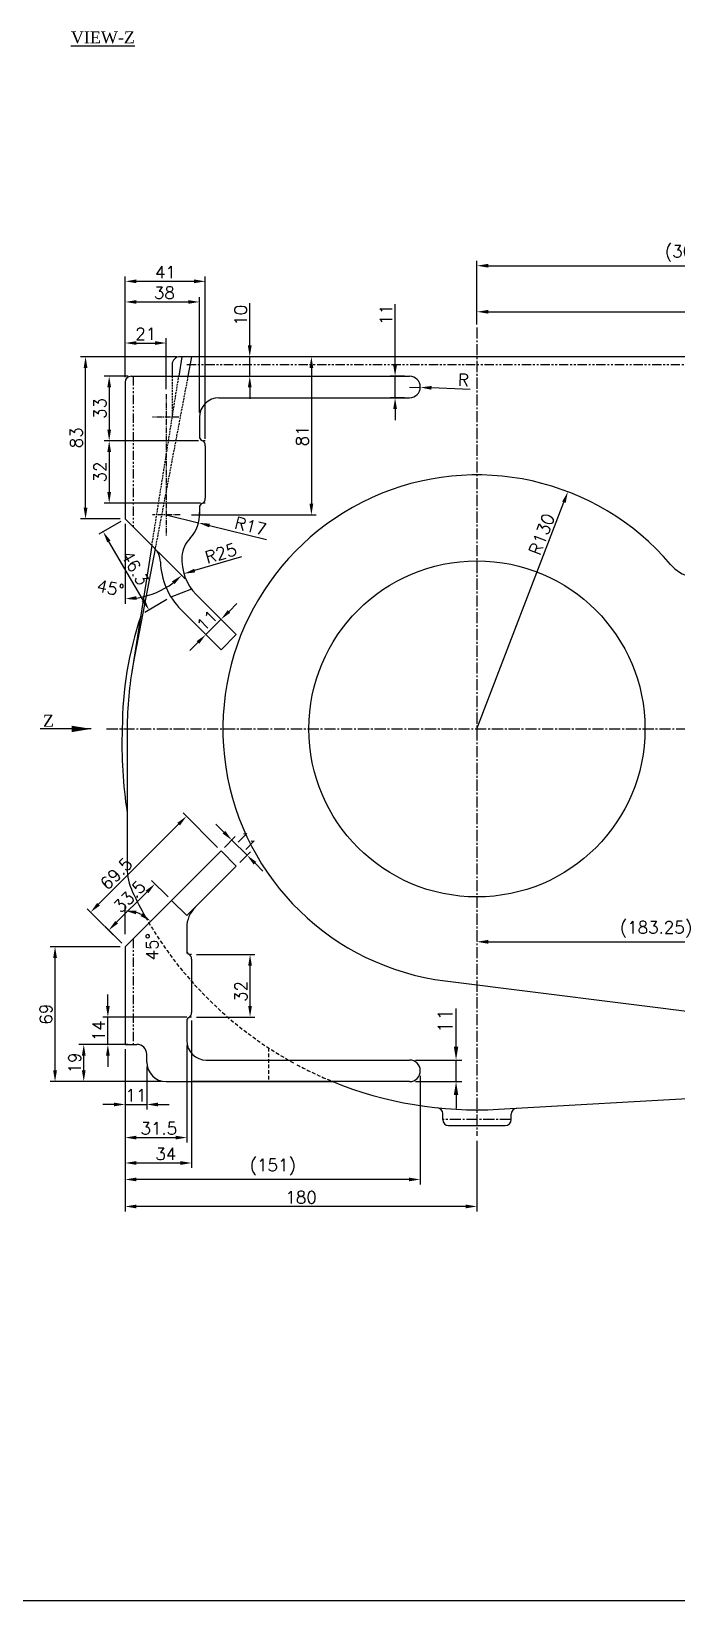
# Model space of a CAD drawing. Header units: millimetres. Extents: x -3508 to 12243, y -3609 to 4092.
# Drawn here: x -3083 to -2753, y -697 to 106 of the extents above; entities that cross this region are included whole.
import ezdxf

# ---------------------------------------------------------------- set-up
doc = ezdxf.new("R2010")
doc.units = ezdxf.units.MM
doc.header["$LTSCALE"] = 0.3
doc.header["$PDSIZE"] = -50
for name, pattern in [('CENTER2', [28.575, 19.05, -3.175, 3.175, -3.175]), ('HIDDEN', [9.525, 6.35, -3.175]), ('HIDDEN2', [4.7625, 3.175, -1.5875]), ('PHANTOM2', [31.75, 15.875, -3.175, 3.175, -3.175, 3.175, -3.175])]:
    doc.linetypes.add(name, pattern=pattern)
for name, color, linetype in [('center', 1, 'CENTER2'), ('CHAIN ...', 8, 'PHANTOM2'), ('h', 4, 'HIDDEN'), ('hidden', 4, 'HIDDEN2')]:
    doc.layers.add(name, color=color, linetype=linetype)
doc.styles.add('ROMANTIC', font='romantic.ttf')
doc.styles.add('rs', font='romans.shx')
doc.styles.get("Standard").update_dxf_attribs({"font": 'romans.shx', "width": 1.2})
doc.dimstyles.new('ISO-25', dxfattribs={"dimscale": 2.5, "dimtxt": 2.5, "dimasz": 2.5, "dimexe": 0.7, "dimexo": 0.625, "dimtad": 1, "dimdec": 3, "dimlfac": -1, "dimzin": 9, "dimdsep": 46, "dimtxsty": 'Standard', "dimcen": 2.5, "dimclrd": 1, "dimclre": 1, "dimclrt": 7, "dimazin": 0, "dimtfac": 0.65, "dimtdec": 3, "dimtmove": 0, "dimatfit": 3, "dimfxl": 0, "dimtolj": 1, "dimarcsym": 0})
doc.dimstyles.new('sarab', dxfattribs={"dimscale": 3, "dimtxt": 2.5, "dimasz": 2.3, "dimexe": 1, "dimexo": 1, "dimtad": 1, "dimdec": 3, "dimdsep": 46, "dimtxsty": 'rs', "dimcen": 0, "dimclrd": 1, "dimclre": 1, "dimclrt": 7, "dimadec": 3, "dimazin": 2, "dimtfac": 1, "dimtdec": 3, "dimtmove": 0, "dimatfit": 3, "dimfxl": 0, "dimarcsym": 0})
doc.dimstyles.new('sarab$4', dxfattribs={"dimscale": 3, "dimtxt": 2.5, "dimasz": 2.3, "dimexe": 1, "dimexo": 1, "dimtad": 1, "dimdec": 3, "dimdsep": 46, "dimtxsty": 'rs', "dimcen": 0, "dimclrd": 1, "dimclre": 1, "dimclrt": 7, "dimadec": 3, "dimazin": 2, "dimtfac": 1, "dimtdec": 3, "dimtmove": 0, "dimatfit": 2, "dimfxl": 0, "dimarcsym": 0})

# ---------------------------------------------------------------- blocks, each defined once
blk = doc.blocks.new('*D1348')
at = {"color": 1, "lineweight": -2, "transparency": 16777216}
for p, q in [((-2855.24, -43.03), (-2855.24, -11.47)), ((-2849.49, -13.97), (-2553.74, -13.97)), ((-2547.99, -245.67), (-2547.99, -11.47))]:
    blk.add_line(p, q, dxfattribs=at)
at = {"color": 1, "transparency": 16777216}
for points in [[(-2849.49, -13.02), (-2849.49, -14.93), (-2855.24, -13.97)], [(-2553.74, -13.02), (-2553.74, -14.93), (-2547.99, -13.97)]]:
    blk.add_solid(points, dxfattribs=at)
at = {"layer": 'Defpoints', "color": 0, "transparency": 16777216}
for p in [(-2547.99, -13.97), (-2855.24, -45.53), (-2547.99, -248.17)]:
    blk.add_point(p, dxfattribs=at)
at = {"color": 7, "transparency": 16777216, "insert": (-2740.57, -7.65), "char_height": 6.25, "attachment_point": 5, "style": 'rs'}
blk.add_mtext('(307.25)', dxfattribs=at)
blk = doc.blocks.new('*D1199')
at = {"color": 1, "lineweight": -2, "transparency": 16777216}
for p, q in [((-2849.49, -360.01), (-2677.74, -360.01)), ((-2671.99, -355.15), (-2671.99, -362.51))]:
    blk.add_line(p, q, dxfattribs=at)
at = {"color": 1, "transparency": 16777216}
for points in [[(-2849.49, -359.05), (-2849.49, -360.97), (-2855.24, -360.01)], [(-2677.74, -359.05), (-2677.74, -360.97), (-2671.99, -360.01)]]:
    blk.add_solid(points, dxfattribs=at)
at = {"layer": 'Defpoints', "color": 0, "transparency": 16777216}
for p in [(-2671.99, -352.65), (-2855.24, -360.01), (-2671.99, -360.01)]:
    blk.add_point(p, dxfattribs=at)
at = {"color": 7, "transparency": 16777216, "insert": (-2763.61, -353.68), "char_height": 6.25, "attachment_point": 5, "style": 'rs'}
blk.add_mtext('(183.25)', dxfattribs=at)
blk = doc.blocks.new('*D1347')
at = {"color": 1, "lineweight": -2, "transparency": 16777216}
for p, q in [((-2855.24, -44.05), (-2855.24, -35.05)), ((-2849.49, -37.55), (-2611.69, -37.55)), ((-2605.94, -121.39), (-2605.94, -35.05))]:
    blk.add_line(p, q, dxfattribs=at)
at = {"color": 1, "transparency": 16777216}
for points in [[(-2849.49, -36.59), (-2849.49, -38.51), (-2855.24, -37.55)], [(-2611.69, -36.59), (-2611.69, -38.51), (-2605.94, -37.55)]]:
    blk.add_solid(points, dxfattribs=at)
at = {"layer": 'Defpoints', "color": 0, "transparency": 16777216}
for p in [(-2605.94, -37.55), (-2855.24, -46.55), (-2605.94, -123.89)]:
    blk.add_point(p, dxfattribs=at)
at = {"color": 7, "transparency": 16777216, "insert": (-2728.28, -31.22), "char_height": 6.25, "attachment_point": 5, "style": 'rs'}
blk.add_mtext('(249.3)', dxfattribs=at)
blk = doc.blocks.new('*D1359')
at = {"color": 1, "lineweight": -2, "transparency": 16777216}
for p, q in [((-3037.4, -144.81), (-3048.65, -151.4)), ((-3025.98, -185.18), (-3043.59, -155.1)), ((-3013.97, -184.81), (-3025.23, -191.4))]:
    blk.add_line(p, q, dxfattribs=at)
at = {"color": 1, "transparency": 16777216}
for points in [[(-3042.76, -154.62), (-3044.42, -155.58), (-3046.5, -150.14)], [(-3025.15, -184.69), (-3026.81, -185.66), (-3023.07, -190.14)]]:
    blk.add_solid(points, dxfattribs=at)
at = {"layer": 'Defpoints', "color": 0, "transparency": 16777216}
for p in [(-3035.24, -143.55), (-3046.5, -150.14), (-3011.82, -183.55)]:
    blk.add_point(p, dxfattribs=at)
at = {"color": 7, "transparency": 16777216, "insert": (-3030.18, -168.72), "char_height": 6.25, "attachment_point": 5, "rotation": 300.35135, "style": 'rs'}
blk.add_mtext('46.3', dxfattribs=at)
blk = doc.blocks.new('*D1357')
at = {"color": 1, "lineweight": -2, "transparency": 16777216}
for p, q in [((-3013.28, -337.06), (-3021.74, -328.6)), ((-3039.63, -350.02), (-3024.04, -334.43)), ((-3037.01, -360.78), (-3045.46, -352.32))]:
    blk.add_line(p, q, dxfattribs=at)
at = {"color": 1, "transparency": 16777216}
for points in [[(-3024.72, -333.76), (-3023.36, -335.11), (-3019.97, -330.37)], [(-3040.31, -349.35), (-3038.95, -350.7), (-3043.69, -354.09)]]:
    blk.add_solid(points, dxfattribs=at)
at = {"layer": 'Defpoints', "color": 0, "transparency": 16777216}
for p in [(-3019.97, -330.37), (-3011.52, -338.82), (-3035.24, -362.55)]:
    blk.add_point(p, dxfattribs=at)
at = {"color": 7, "transparency": 16777216, "insert": (-3033.05, -336.82), "char_height": 6.25, "attachment_point": 5, "rotation": 45, "style": 'rs'}
blk.add_mtext('33.5', dxfattribs=at)
blk = doc.blocks.new('*D1358')
at = {"color": 1, "lineweight": -2, "transparency": 16777216}
for p, q in [((-2987.92, -311.69), (-3005.62, -293.98)), ((-3007.92, -299.82), (-3048.88, -340.77)), ((-3037.01, -360.78), (-3054.71, -343.07))]:
    blk.add_line(p, q, dxfattribs=at)
at = {"color": 1, "transparency": 16777216}
for points in [[(-3008.6, -299.14), (-3007.24, -300.5), (-3003.86, -295.75)], [(-3049.56, -340.1), (-3048.2, -341.45), (-3052.94, -344.84)]]:
    blk.add_solid(points, dxfattribs=at)
at = {"layer": 'Defpoints', "color": 0, "transparency": 16777216}
for p in [(-2986.15, -313.46), (-3052.94, -344.84), (-3035.24, -362.55)]:
    blk.add_point(p, dxfattribs=at)
at = {"color": 7, "transparency": 16777216, "insert": (-3039.85, -325.12), "char_height": 6.25, "attachment_point": 5, "rotation": 45, "style": 'rs'}
blk.add_mtext('69.5', dxfattribs=at)
blk = doc.blocks.new('*D1360')
at = {"color": 1, "lineweight": -2, "transparency": 16777216}
for p, q in [((-3014.19, -141.55), (-2997.67, -145.58)), ((-2992.09, -146.94), (-2962.88, -154.08))]:
    blk.add_line(p, q, dxfattribs=at)
at = {"color": 1, "transparency": 16777216}
blk.add_solid([(-2991.86, -146.01), (-2992.31, -147.87), (-2997.67, -145.58)], dxfattribs=at)
at = {"layer": 'Defpoints', "color": 0, "transparency": 16777216}
for p in [(-3014.19, -141.55), (-2997.67, -145.58)]:
    blk.add_point(p, dxfattribs=at)
at = {"color": 7, "transparency": 16777216, "insert": (-2971.09, -147.25), "char_height": 6.25, "attachment_point": 5, "rotation": 346.27658, "style": 'rs'}
blk.add_mtext('R17', dxfattribs=at)
blk = doc.blocks.new('*D1200')
at = {"color": 1, "lineweight": -2, "transparency": 16777216}
for p, q in [((-2971.5, -54.8), (-2971.5, -33.16)), ((-2971.5, -70.55), (-2971.5, -60.55)), ((-2993.67, -70.55), (-2969, -70.55)), ((-2971.5, -76.3), (-2971.5, -82.05))]:
    blk.add_line(p, q, dxfattribs=at)
at = {"color": 1, "transparency": 16777216}
for points in [[(-2972.46, -54.8), (-2970.54, -54.8), (-2971.5, -60.55)], [(-2972.46, -76.3), (-2970.54, -76.3), (-2971.5, -70.55)]]:
    blk.add_solid(points, dxfattribs=at)
at = {"layer": 'Defpoints', "color": 0, "transparency": 16777216}
for p in [(-2971.5, -60.55), (-2996.17, -70.55), (-2971.5, -70.55)]:
    blk.add_point(p, dxfattribs=at)
at = {"color": 7, "transparency": 16777216, "insert": (-2976.19, -39.34), "char_height": 6.25, "attachment_point": 5, "rotation": 90, "style": 'rs'}
blk.add_mtext('10', dxfattribs=at)
blk = doc.blocks.new('*D1361')
at = {"color": 1, "lineweight": -2, "transparency": 16777216}
for p, q in [((-3033.74, -70.55), (-3045.93, -70.55)), ((-3043.43, -76.3), (-3043.43, -97.8)), ((-2997.74, -103.55), (-3045.93, -103.55))]:
    blk.add_line(p, q, dxfattribs=at)
at = {"color": 1, "transparency": 16777216}
for points in [[(-3044.39, -76.3), (-3042.47, -76.3), (-3043.43, -70.55)], [(-3044.39, -97.8), (-3042.47, -97.8), (-3043.43, -103.55)]]:
    blk.add_solid(points, dxfattribs=at)
at = {"layer": 'Defpoints', "color": 0, "transparency": 16777216}
for p in [(-3031.24, -70.55), (-3043.43, -103.55), (-2995.24, -103.55)]:
    blk.add_point(p, dxfattribs=at)
at = {"color": 7, "transparency": 16777216, "insert": (-3048.12, -87.05), "char_height": 6.25, "attachment_point": 5, "rotation": 90, "style": 'rs'}
blk.add_mtext('33', dxfattribs=at)
blk = doc.blocks.new('*D1363')
at = {"color": 1, "lineweight": -2, "transparency": 16777216}
for p, q in [((-3008.74, -60.55), (-3058.03, -60.55)), ((-3055.53, -137.8), (-3055.53, -66.3)), ((-3037.74, -143.55), (-3058.03, -143.55))]:
    blk.add_line(p, q, dxfattribs=at)
at = {"color": 1, "transparency": 16777216}
for points in [[(-3056.49, -66.3), (-3054.57, -66.3), (-3055.53, -60.55)], [(-3056.49, -137.8), (-3054.57, -137.8), (-3055.53, -143.55)]]:
    blk.add_solid(points, dxfattribs=at)
at = {"layer": 'Defpoints', "color": 0, "transparency": 16777216}
for p in [(-3055.53, -60.55), (-3006.24, -60.55), (-3035.24, -143.55)]:
    blk.add_point(p, dxfattribs=at)
at = {"color": 7, "transparency": 16777216, "insert": (-3060.22, -102.05), "char_height": 6.25, "attachment_point": 5, "rotation": 90, "style": 'rs'}
blk.add_mtext('83', dxfattribs=at)
blk = doc.blocks.new('*D1362')
at = {"color": 1, "lineweight": -2, "transparency": 16777216}
for p, q in [((-2997.74, -103.55), (-3045.93, -103.55)), ((-3043.43, -109.3), (-3043.43, -129.8)), ((-2996.74, -135.55), (-3045.93, -135.55))]:
    blk.add_line(p, q, dxfattribs=at)
at = {"color": 1, "transparency": 16777216}
for points in [[(-3044.39, -109.3), (-3042.47, -109.3), (-3043.43, -103.55)], [(-3044.39, -129.8), (-3042.47, -129.8), (-3043.43, -135.55)]]:
    blk.add_solid(points, dxfattribs=at)
at = {"layer": 'Defpoints', "color": 0, "transparency": 16777216}
for p in [(-2995.24, -103.55), (-3043.43, -135.55), (-2994.24, -135.55)]:
    blk.add_point(p, dxfattribs=at)
at = {"color": 7, "transparency": 16777216, "insert": (-3048.12, -119.55), "char_height": 6.25, "attachment_point": 5, "rotation": 90, "style": 'rs'}
blk.add_mtext('32', dxfattribs=at)
blk = doc.blocks.new('*D1365')
at = {"color": 1, "lineweight": -2, "transparency": 16777216}
for p, q in [((-3044.11, -392.8), (-3044.11, -387.05)), ((-3003.74, -398.55), (-3046.61, -398.55)), ((-3044.11, -412.55), (-3044.11, -398.55)), ((-3033.74, -412.55), (-3046.61, -412.55)), ((-3044.11, -418.3), (-3044.11, -424.05))]:
    blk.add_line(p, q, dxfattribs=at)
at = {"color": 1, "transparency": 16777216}
for points in [[(-3045.07, -392.8), (-3043.15, -392.8), (-3044.11, -398.55)], [(-3045.07, -418.3), (-3043.15, -418.3), (-3044.11, -412.55)]]:
    blk.add_solid(points, dxfattribs=at)
at = {"layer": 'Defpoints', "color": 0, "transparency": 16777216}
for p in [(-3044.11, -398.55), (-3001.24, -398.55), (-3031.24, -412.55)]:
    blk.add_point(p, dxfattribs=at)
at = {"color": 7, "transparency": 16777216, "insert": (-3048.8, -405.55), "char_height": 6.25, "attachment_point": 5, "rotation": 90, "style": 'rs'}
blk.add_mtext('14', dxfattribs=at)
blk = doc.blocks.new('*D1364')
at = {"color": 1, "lineweight": -2, "transparency": 16777216}
for p, q in [((-3033.74, -412.55), (-3058.95, -412.55)), ((-3056.45, -425.8), (-3056.45, -418.3)), ((-3016.74, -431.55), (-3058.95, -431.55))]:
    blk.add_line(p, q, dxfattribs=at)
at = {"color": 1, "transparency": 16777216}
for points in [[(-3057.41, -418.3), (-3055.5, -418.3), (-3056.45, -412.55)], [(-3057.41, -425.8), (-3055.5, -425.8), (-3056.45, -431.55)]]:
    blk.add_solid(points, dxfattribs=at)
at = {"layer": 'Defpoints', "color": 0, "transparency": 16777216}
for p in [(-3056.45, -412.55), (-3031.24, -412.55), (-3014.24, -431.55)]:
    blk.add_point(p, dxfattribs=at)
at = {"color": 7, "transparency": 16777216, "insert": (-3061.14, -422.05), "char_height": 6.25, "attachment_point": 5, "rotation": 90, "style": 'rs'}
blk.add_mtext('19', dxfattribs=at)
blk = doc.blocks.new('*D1366')
at = {"color": 1, "lineweight": -2, "transparency": 16777216}
for p, q in [((-2998.74, -366.55), (-2968.84, -366.55)), ((-2971.34, -392.8), (-2971.34, -372.3)), ((-2998.74, -398.55), (-2968.84, -398.55))]:
    blk.add_line(p, q, dxfattribs=at)
at = {"color": 1, "transparency": 16777216}
for points in [[(-2972.3, -372.3), (-2970.39, -372.3), (-2971.34, -366.55)], [(-2972.3, -392.8), (-2970.39, -392.8), (-2971.34, -398.55)]]:
    blk.add_solid(points, dxfattribs=at)
at = {"layer": 'Defpoints', "color": 0, "transparency": 16777216}
for p in [(-3001.24, -366.55), (-2971.34, -366.55), (-3001.24, -398.55)]:
    blk.add_point(p, dxfattribs=at)
at = {"color": 7, "transparency": 16777216, "insert": (-2976.03, -385.42), "char_height": 6.25, "attachment_point": 5, "rotation": 90, "style": 'rs'}
blk.add_mtext('32', dxfattribs=at)
blk = doc.blocks.new('*D1369')
at = {"color": 1, "lineweight": -2, "transparency": 16777216}
for p, q in [((-3035.24, -419.05), (-3035.24, -484.16)), ((-2884.24, -428.55), (-2884.24, -484.16)), ((-2889.99, -481.66), (-3029.49, -481.66))]:
    blk.add_line(p, q, dxfattribs=at)
at = {"color": 1, "transparency": 16777216}
for points in [[(-3029.49, -480.71), (-3029.49, -482.62), (-3035.24, -481.66)], [(-2889.99, -480.71), (-2889.99, -482.62), (-2884.24, -481.66)]]:
    blk.add_solid(points, dxfattribs=at)
at = {"layer": 'Defpoints', "color": 0, "transparency": 16777216}
for p in [(-3035.24, -416.55), (-2884.24, -426.05), (-3035.24, -481.66)]:
    blk.add_point(p, dxfattribs=at)
at = {"color": 7, "transparency": 16777216, "insert": (-2959.74, -475.34), "char_height": 6.25, "attachment_point": 5, "style": 'rs'}
blk.add_mtext('(151)', dxfattribs=at)
blk = doc.blocks.new('*D1367')
at = {"color": 1, "lineweight": -2, "transparency": 16777216}
for p, q in [((-3037.74, -362.55), (-3073.63, -362.55)), ((-3071.13, -425.8), (-3071.13, -368.3)), ((-3016.74, -431.55), (-3073.63, -431.55))]:
    blk.add_line(p, q, dxfattribs=at)
at = {"color": 1, "transparency": 16777216}
for points in [[(-3072.09, -368.3), (-3070.17, -368.3), (-3071.13, -362.55)], [(-3072.09, -425.8), (-3070.17, -425.8), (-3071.13, -431.55)]]:
    blk.add_solid(points, dxfattribs=at)
at = {"layer": 'Defpoints', "color": 0, "transparency": 16777216}
for p in [(-3071.13, -362.55), (-3035.24, -362.55), (-3014.24, -431.55)]:
    blk.add_point(p, dxfattribs=at)
at = {"color": 7, "transparency": 16777216, "insert": (-3075.82, -397.05), "char_height": 6.25, "attachment_point": 5, "rotation": 90, "style": 'rs'}
blk.add_mtext('69', dxfattribs=at)
blk = doc.blocks.new('*D1368')
at = {"color": 1, "lineweight": -2, "transparency": 16777216}
for p, q in [((-3035.24, -415.05), (-3035.24, -462.72)), ((-3003.74, -413.05), (-3003.74, -462.72)), ((-3029.49, -460.22), (-3009.49, -460.22))]:
    blk.add_line(p, q, dxfattribs=at)
at = {"color": 1, "transparency": 16777216}
for points in [[(-3029.49, -459.27), (-3029.49, -461.18), (-3035.24, -460.22)], [(-3009.49, -459.27), (-3009.49, -461.18), (-3003.74, -460.22)]]:
    blk.add_solid(points, dxfattribs=at)
at = {"layer": 'Defpoints', "color": 0, "transparency": 16777216}
for p in [(-3035.24, -412.55), (-3003.74, -410.55), (-3003.74, -460.22)]:
    blk.add_point(p, dxfattribs=at)
at = {"color": 7, "transparency": 16777216, "insert": (-3018.03, -455.54), "char_height": 6.25, "attachment_point": 5, "style": 'rs'}
blk.add_mtext('31.5', dxfattribs=at)
blk = doc.blocks.new('*D1201')
at = {"color": 1, "lineweight": -2, "transparency": 16777216}
for p, q in [((-3001.24, -400.22), (-3001.24, -475.72)), ((-3035.24, -415.05), (-3035.24, -475.72)), ((-3029.49, -473.22), (-3006.99, -473.22))]:
    blk.add_line(p, q, dxfattribs=at)
at = {"color": 1, "transparency": 16777216}
for points in [[(-3029.49, -472.26), (-3029.49, -474.18), (-3035.24, -473.22)], [(-3006.99, -472.26), (-3006.99, -474.18), (-3001.24, -473.22)]]:
    blk.add_solid(points, dxfattribs=at)
at = {"layer": 'Defpoints', "color": 0, "transparency": 16777216}
for p in [(-3001.24, -397.72), (-3035.24, -412.55), (-3001.24, -473.22)]:
    blk.add_point(p, dxfattribs=at)
at = {"color": 7, "transparency": 16777216, "insert": (-3014.43, -468.53), "char_height": 6.25, "attachment_point": 5, "style": 'rs'}
blk.add_mtext('34', dxfattribs=at)
blk = doc.blocks.new('*D1370')
at = {"color": 1, "lineweight": -2, "transparency": 16777216}
for p, q in [((-2865.93, -413.65), (-2865.93, -394.07)), ((-2886.74, -420.55), (-2862.93, -420.55)), ((-2865.93, -431.55), (-2865.93, -420.55)), ((-2886.74, -431.55), (-2862.93, -431.55)), ((-2865.93, -438.45), (-2865.93, -445.35))]:
    blk.add_line(p, q, dxfattribs=at)
at = {"color": 1, "transparency": 16777216}
for points in [[(-2867.08, -413.65), (-2864.78, -413.65), (-2865.93, -420.55)], [(-2867.08, -438.45), (-2864.78, -438.45), (-2865.93, -431.55)]]:
    blk.add_solid(points, dxfattribs=at)
at = {"layer": 'Defpoints', "color": 0, "transparency": 16777216}
for p in [(-2889.74, -420.55), (-2889.74, -431.55), (-2865.93, -431.55)]:
    blk.add_point(p, dxfattribs=at)
at = {"color": 7, "transparency": 16777216, "insert": (-2871.56, -400.41), "char_height": 7.5, "attachment_point": 5, "rotation": 90, "style": 'rs'}
blk.add_mtext('11', dxfattribs=at)
blk = doc.blocks.new('*D1372')
at = {"color": 1, "lineweight": -2, "transparency": 16777216}
for p, q in [((-2897.13, -64.8), (-2897.13, -33.62)), ((-2892.24, -70.55), (-2899.63, -70.55)), ((-2897.13, -81.55), (-2897.13, -70.55)), ((-2892.24, -81.55), (-2899.63, -81.55)), ((-2897.13, -87.3), (-2897.13, -93.05))]:
    blk.add_line(p, q, dxfattribs=at)
at = {"color": 1, "transparency": 16777216}
for points in [[(-2898.09, -64.8), (-2896.18, -64.8), (-2897.13, -70.55)], [(-2898.09, -87.3), (-2896.18, -87.3), (-2897.13, -81.55)]]:
    blk.add_solid(points, dxfattribs=at)
at = {"layer": 'Defpoints', "color": 0, "transparency": 16777216}
for p in [(-2889.74, -70.55), (-2897.13, -81.55), (-2889.74, -81.55)]:
    blk.add_point(p, dxfattribs=at)
at = {"color": 7, "transparency": 16777216, "insert": (-2901.82, -38.9), "char_height": 6.25, "attachment_point": 5, "rotation": 90, "style": 'rs'}
blk.add_mtext('11', dxfattribs=at)
blk = doc.blocks.new('*D1371')
at = {"color": 1, "lineweight": -2, "transparency": 16777216}
for p, q in [((-3035.24, -68.05), (-3035.24, -30.01)), ((-2997.24, -89.05), (-2997.24, -30.01)), ((-3029.49, -32.51), (-3002.99, -32.51))]:
    blk.add_line(p, q, dxfattribs=at)
at = {"color": 1, "transparency": 16777216}
for points in [[(-3029.49, -31.55), (-3029.49, -33.47), (-3035.24, -32.51)], [(-3002.99, -31.55), (-3002.99, -33.47), (-2997.24, -32.51)]]:
    blk.add_solid(points, dxfattribs=at)
at = {"layer": 'Defpoints', "color": 0, "transparency": 16777216}
for p in [(-2997.24, -32.51), (-3035.24, -70.55), (-2997.24, -91.55)]:
    blk.add_point(p, dxfattribs=at)
at = {"color": 7, "transparency": 16777216, "insert": (-3015.18, -27.82), "char_height": 6.25, "attachment_point": 5, "style": 'rs'}
blk.add_mtext('38', dxfattribs=at)
blk = doc.blocks.new('*D1202')
at = {"color": 1, "lineweight": -2, "transparency": 16777216}
for p, q in [((-3035.24, -68.05), (-3035.24, -19.46)), ((-3029.49, -21.96), (-2999.99, -21.96)), ((-2994.24, -102.63), (-2994.24, -19.46))]:
    blk.add_line(p, q, dxfattribs=at)
at = {"color": 1, "transparency": 16777216}
for points in [[(-3029.49, -21), (-3029.49, -22.92), (-3035.24, -21.96)], [(-2999.99, -21), (-2999.99, -22.92), (-2994.24, -21.96)]]:
    blk.add_solid(points, dxfattribs=at)
at = {"layer": 'Defpoints', "color": 0, "transparency": 16777216}
for p in [(-2994.24, -21.96), (-3035.24, -70.55), (-2994.24, -105.13)]:
    blk.add_point(p, dxfattribs=at)
at = {"color": 7, "transparency": 16777216, "insert": (-3014.62, -17.27), "char_height": 6.25, "attachment_point": 5, "style": 'rs'}
blk.add_mtext('41', dxfattribs=at)
blk = doc.blocks.new('*D1203')
at = {"color": 1, "lineweight": -2, "transparency": 16777216}
for p, q in [((-3035.24, -415.05), (-3035.24, -497.97)), ((-2855.24, -461.88), (-2855.24, -497.97)), ((-2860.99, -495.47), (-3029.49, -495.47))]:
    blk.add_line(p, q, dxfattribs=at)
at = {"color": 1, "transparency": 16777216}
for points in [[(-3029.49, -494.51), (-3029.49, -496.43), (-3035.24, -495.47)], [(-2860.99, -494.51), (-2860.99, -496.43), (-2855.24, -495.47)]]:
    blk.add_solid(points, dxfattribs=at)
at = {"layer": 'Defpoints', "color": 0, "transparency": 16777216}
for p in [(-3035.24, -412.55), (-2855.24, -459.38), (-3035.24, -495.47)]:
    blk.add_point(p, dxfattribs=at)
at = {"color": 7, "transparency": 16777216, "insert": (-2945.24, -490.78), "char_height": 6.25, "attachment_point": 5, "style": 'rs'}
blk.add_mtext('180', dxfattribs=at)
blk = doc.blocks.new('*D1469')
at = {"color": 1, "lineweight": -2, "transparency": 16777216}
for p, q in [((-2889.74, -76.05), (-2884.24, -76.26)), ((-2858.72, -77.25), (-2878.5, -76.48))]:
    blk.add_line(p, q, dxfattribs=at)
at = {"color": 1, "transparency": 16777216}
blk.add_solid([(-2878.46, -75.52), (-2878.53, -77.44), (-2884.24, -76.26)], dxfattribs=at)
at = {"layer": 'Defpoints', "color": 0, "transparency": 16777216}
for p in [(-2889.74, -76.05), (-2884.24, -76.26)]:
    blk.add_point(p, dxfattribs=at)
at = {"color": 7, "transparency": 16777216, "insert": (-2862.18, -72.42), "char_height": 6.25, "attachment_point": 5, "rotation": 357.78167, "style": 'rs'}
blk.add_mtext('R', dxfattribs=at)
blk = doc.blocks.new('*D1470')
at = {"color": 1, "lineweight": -2, "transparency": 16777216}
for p, q in [((-3035.24, -415.05), (-3035.24, -445.78)), ((-3024.24, -424.05), (-3024.24, -445.78)), ((-3040.99, -443.28), (-3046.74, -443.28)), ((-3035.24, -443.28), (-3024.24, -443.28)), ((-3018.49, -443.28), (-3012.74, -443.28))]:
    blk.add_line(p, q, dxfattribs=at)
at = {"color": 1, "transparency": 16777216}
for points in [[(-3040.99, -442.32), (-3040.99, -444.24), (-3035.24, -443.28)], [(-3018.49, -442.32), (-3018.49, -444.24), (-3024.24, -443.28)]]:
    blk.add_solid(points, dxfattribs=at)
at = {"layer": 'Defpoints', "color": 0, "transparency": 16777216}
for p in [(-3035.24, -412.55), (-3024.24, -421.55), (-3024.24, -443.28)]:
    blk.add_point(p, dxfattribs=at)
at = {"color": 7, "transparency": 16777216, "insert": (-3029.74, -438.59), "char_height": 6.25, "attachment_point": 5, "style": 'rs'}
blk.add_mtext('11', dxfattribs=at)
blk = doc.blocks.new('*D1471')
at = {"color": 1, "lineweight": -2, "transparency": 16777216}
blk.add_line((-3035.24, -356.05), (-3035.24, -341.58), dxfattribs=at)
blk.add_arc((-3035.24, -362.55), 18.46, 62.91581, 72.08419, dxfattribs=at)
at = {"color": 1, "transparency": 16777216}
for points in [[(-3029.71, -345.92), (-3029.41, -344.03), (-3035.24, -344.08)], [(-3026.27, -345.33), (-3027.4, -346.88), (-3022.18, -349.49)]]:
    blk.add_solid(points, dxfattribs=at)
at = {"layer": 'Defpoints', "color": 0, "transparency": 16777216}
for p in [(-2986.15, -313.46), (-3030.46, -344.71), (-3035.24, -358.55), (-3035.24, -362.55), (-3035.24, -412.55)]:
    blk.add_point(p, dxfattribs=at)
at = {"color": 7, "transparency": 16777216, "insert": (-3021.46, -362.55), "char_height": 6.25, "attachment_point": 5, "rotation": 89.98521, "style": 'rs'}
blk.add_mtext('45°', dxfattribs=at)
blk = doc.blocks.new('*D1472')
at = {"color": 1, "lineweight": -2, "transparency": 16777216}
for p, q in [((-2984.72, -303.9), (-2988.79, -299.83)), ((-2984.38, -311.69), (-2978.89, -306.2)), ((-2972.88, -315.74), (-2980.66, -307.96)), ((-2976.6, -319.47), (-2971.11, -313.98)), ((-2968.81, -319.81), (-2964.75, -323.87))]:
    blk.add_line(p, q, dxfattribs=at)
at = {"color": 1, "transparency": 16777216}
for points in [[(-2984.04, -303.22), (-2985.4, -304.58), (-2980.66, -307.96)], [(-2968.13, -319.13), (-2969.49, -320.49), (-2972.88, -315.74)]]:
    blk.add_solid(points, dxfattribs=at)
at = {"layer": 'Defpoints', "color": 0, "transparency": 16777216}
for p in [(-2980.66, -307.96), (-2986.15, -313.46), (-2978.37, -321.24)]:
    blk.add_point(p, dxfattribs=at)
at = {"color": 7, "transparency": 16777216, "insert": (-2973.45, -308.54), "char_height": 6.25, "attachment_point": 5, "rotation": 315, "style": 'rs'}
blk.add_mtext('11', dxfattribs=at)
blk = doc.blocks.new('*D1473')
at = {"color": 1, "lineweight": -2, "transparency": 16777216}
for p, q in [((-3035.24, -146.05), (-3035.24, -186.96)), ((-3018.38, -160.4), (-3004.54, -174.24))]:
    blk.add_line(p, q, dxfattribs=at)
blk.add_arc((-3035.24, -143.55), 40.91, 278.05972, 306.94028, dxfattribs=at)
at = {"color": 1, "transparency": 16777216}
for points in [[(-3011.28, -175.52), (-3010.02, -176.97), (-3006.31, -172.47)], [(-3029.43, -185.01), (-3029.57, -183.1), (-3035.24, -184.46)]]:
    blk.add_solid(points, dxfattribs=at)
at = {"layer": 'Defpoints', "color": 0, "transparency": 16777216}
for p in [(-3035.24, -73.55), (-3035.24, -143.55), (-3035.24, -143.55), (-3020.15, -158.63), (-3014.78, -178.98)]:
    blk.add_point(p, dxfattribs=at)
at = {"color": 7, "transparency": 16777216, "insert": (-3042.77, -178.98), "char_height": 6.25, "attachment_point": 5, "rotation": 348.00067, "style": 'rs'}
blk.add_mtext('45°', dxfattribs=at)
blk = doc.blocks.new('*D1474')
at = {"color": 1, "lineweight": -2, "transparency": 16777216}
for p, q in [((-2982.11, -190.89), (-2978.05, -186.83)), ((-2986.18, -194.96), (-2993.96, -202.74)), ((-2980.14, -201), (-2987.95, -193.19)), ((-2998.02, -206.8), (-3002.09, -210.87)), ((-2987.92, -208.78), (-2995.73, -200.97))]:
    blk.add_line(p, q, dxfattribs=at)
at = {"color": 1, "transparency": 16777216}
for points in [[(-2982.79, -190.22), (-2981.44, -191.57), (-2986.18, -194.96)], [(-2998.7, -206.13), (-2997.35, -207.48), (-2993.96, -202.74)]]:
    blk.add_solid(points, dxfattribs=at)
at = {"layer": 'Defpoints', "color": 0, "transparency": 16777216}
for p in [(-2993.96, -202.74), (-2978.37, -202.77), (-2986.15, -210.55)]:
    blk.add_point(p, dxfattribs=at)
at = {"color": 7, "transparency": 16777216, "insert": (-2993.38, -195.53), "char_height": 6.25, "attachment_point": 5, "rotation": 45, "style": 'rs'}
blk.add_mtext('11', dxfattribs=at)
blk = doc.blocks.new('*D1475')
at = {"color": 1, "lineweight": -2, "transparency": 16777216}
blk.add_line((-2975.78, -162.93), (-2999.7, -170.01), dxfattribs=at)
at = {"color": 1, "transparency": 16777216}
blk.add_solid([(-2999.97, -169.09), (-2999.42, -170.93), (-3005.21, -171.64)], dxfattribs=at)
at = {"layer": 'Defpoints', "color": 0, "transparency": 16777216}
for p in [(-2981.24, -164.55), (-3005.21, -171.64)]:
    blk.add_point(p, dxfattribs=at)
at = {"color": 7, "transparency": 16777216, "insert": (-2986.31, -161.16), "char_height": 6.25, "attachment_point": 5, "rotation": 16.48817, "style": 'rs'}
blk.add_mtext('R25', dxfattribs=at)
blk = doc.blocks.new('*D1221')
at = {"color": 1, "lineweight": -2, "transparency": 16777216}
for p, q in [((-2899.63, -60.55), (-2942.46, -60.55)), ((-2939.96, -66.3), (-2939.96, -135.8)), ((-3001.24, -141.55), (-2937.46, -141.55))]:
    blk.add_line(p, q, dxfattribs=at)
at = {"color": 1, "transparency": 16777216}
for points in [[(-2940.91, -66.3), (-2939, -66.3), (-2939.96, -60.55)], [(-2940.91, -135.8), (-2939, -135.8), (-2939.96, -141.55)]]:
    blk.add_solid(points, dxfattribs=at)
at = {"layer": 'Defpoints', "color": 0, "transparency": 16777216}
for p in [(-2897.13, -60.55), (-3003.74, -141.55), (-2939.96, -141.55)]:
    blk.add_point(p, dxfattribs=at)
at = {"color": 7, "transparency": 16777216, "insert": (-2944.64, -101.05), "char_height": 6.25, "attachment_point": 5, "rotation": 90, "style": 'rs'}
blk.add_mtext('81', dxfattribs=at)
blk = doc.blocks.new('*D1461')
at = {"color": 1, "lineweight": -2, "transparency": 16777216}
for p, q in [((-3035.24, -71.05), (-3035.24, -51.04)), ((-3029.49, -53.54), (-3019.99, -53.54)), ((-3014.24, -77.16), (-3014.24, -51.04))]:
    blk.add_line(p, q, dxfattribs=at)
at = {"color": 1, "transparency": 16777216}
for points in [[(-3029.49, -52.58), (-3029.49, -54.5), (-3035.24, -53.54)], [(-3019.99, -52.58), (-3019.99, -54.5), (-3014.24, -53.54)]]:
    blk.add_solid(points, dxfattribs=at)
at = {"layer": 'Defpoints', "color": 0, "transparency": 16777216}
for p in [(-3014.24, -53.54), (-3035.24, -73.55), (-3014.24, -79.66)]:
    blk.add_point(p, dxfattribs=at)
at = {"color": 7, "transparency": 16777216, "insert": (-3024.74, -48.86), "char_height": 6.25, "attachment_point": 5, "style": 'rs'}
blk.add_mtext('21', dxfattribs=at)
blk = doc.blocks.new('*D1279')
at = {"color": 1, "lineweight": -2, "transparency": 16777216}
blk.add_line((-2855.24, -251.05), (-2810.75, -135.03), dxfattribs=at)
at = {"color": 1, "transparency": 16777216}
blk.add_solid([(-2811.64, -134.69), (-2809.85, -135.38), (-2808.69, -129.67)], dxfattribs=at)
at = {"layer": 'Defpoints', "color": 0, "transparency": 16777216}
for p in [(-2808.69, -129.67), (-2855.24, -251.05)]:
    blk.add_point(p, dxfattribs=at)
at = {"color": 7, "transparency": 16777216, "insert": (-2822.05, -151.41), "char_height": 6.25, "attachment_point": 5, "rotation": 69.01888, "style": 'rs'}
blk.add_mtext('R130', dxfattribs=at)

msp = doc.modelspace()

# ---------------------------------------------------------------- linework, layer by layer
for p, q in [((-3006.2381, -60.5462), (-3007.8256, -70.5462)), ((-2444.0583, -60.5462), (-3007.2336, -60.5462)), ((-3001.2381, -60.5462), (-3003.1386, -70.5462)), ((-3032.2381, -70.5462), (-2889.7381, -70.5462)), ((-3011.2381, -64.5462), (-3011.2381, -70.5462)), ((-3035.2381, -73.5462), (-3035.2381, -143.5462)), ((-2987.2381, -81.5462), (-2889.7381, -81.5462)), ((-2997.2381, -91.5462), (-2997.2381, -101.5462)), ((-2994.2381, -103.5462), (-2995.2381, -103.5462)), ((-2994.2381, -106.1288), (-2994.2381, -132.9637)), ((-2994.2381, -135.5462), (-2995.2381, -135.5462)), ((-3035.2381, -143.5462), (-3020.1525, -158.6319)), ((-2997.2381, -137.5462), (-2997.2381, -141.5462)), ((-3021.582, -157.2023), (-3032.0244, -222.9818)), ((-3019.9239, -158.8681), (-3031.0906, -217.6261)), ((-3001.2381, -179.5462), (-3011.8159, -183.5462)), ((-2998.9158, -182.2239), (-2978.3716, -202.7681)), ((-3006.694, -190.0021), (-2986.1498, -210.5462)), ((-2986.1498, -210.5462), (-2978.3716, -202.7681)), ((-3034.2381, -251.0462), (-3034.2381, -322.1518)), ((-3035.2381, -362.5462), (-2986.1498, -313.4579)), ((-3003.7381, -346.6026), (-2978.3716, -321.2361)), ((-2986.1498, -313.4579), (-2978.3716, -321.2361)), ((-3011.5163, -338.8244), (-3003.7381, -346.6026)), ((-3003.7381, -352.8158), (-3003.7381, -366.0462)), ((-3035.2381, -362.5462), (-3035.2381, -412.5462)), ((-3001.2381, -366.5462), (-3001.7381, -366.5462)), ((-3001.2381, -368.8764), (-3001.2381, -396.2161)), ((-2871.4208, -380.0351), (-2603.6605, -413.6278)), ((-3003.7381, -400.5462), (-3003.7381, -410.5462)), ((-3001.2381, -398.5462), (-3001.7381, -398.5462)), ((-3035.2381, -412.5462), (-3029.2381, -412.5462)), ((-3035.2381, -412.5462), (-3029.2381, -412.5462)), ((-3024.2381, -421.5462), (-3024.2381, -417.5462)), ((-2993.7381, -420.5462), (-2889.7381, -420.5462)), ((-3014.2381, -431.5462), (-2929.0267, -431.5462)), ((-2889.7381, -431.5462), (-3000.5903, -431.5462)), ((-2844.2338, -445.7355), (-2541.1034, -428.6018)), ((-2872.7381, -451.0462), (-2872.7381, -447.9712)), ((-2837.7381, -451.0462), (-2837.7381, -448.2665)), ((-2869.7381, -454.0462), (-2840.7381, -454.0462)), ((-3507.7534, -697.2178), (1845.5929, -697.2178))]:
    msp.add_line(p, q)
msp.add_circle((-2855.2381, -251.0462), 86)
for centre, radius, start, end in [((-3007.2381, -64.5462), 4, 90, 180), ((-3032.2381, -73.5462), 3, 90, 180), ((-2889.7381, -76.0462), 5.5, 270, 90), ((-2987.2381, -91.5462), 10, 90, 180), ((-2995.2381, -101.5462), 2, 180, 246.4218215), ((-2997.2381, -106.1288), 3, 0, 66.4218215), ((-2855.2381, -251.0462), 130, 40.3640482, 262.8491425), ((-2995.2381, -137.5462), 2, 113.5781785, 180), ((-2997.2381, -132.9637), 3, 293.5781785, 0), ((-3014.1871, -141.5462), 17, 315.8879879, 4.4398486), ((-3027.2236, -165.7029), 10, 1.4408672, 45), ((-2991.2117, -163.8203), 15, 135.8879879, 175.8368174), ((-2740.9464, -153.9), 20, 220.3640482, 0), ((-2981.2381, -164.5462), 36, 181.4408672, 225), ((-2981.2381, -164.5462), 25, 175.8368174, 225), ((-2855.2381, -251.0462), 181.5, 161.4589914, 179.9611471), ((-2855.2381, -251.0462), 179, 169.2394611, 180), ((-2812.2281, -259.4562), 224.67, 177.8515373, 188.825419), ((-3005.2381, -322.1518), 29, 180, 205.3626844), ((-2855.2381, -251.0462), 195, 205.3626844, 209.5984394), ((-2988.7381, -352.8158), 15, 135, 180), ((-3001.7381, -364.5462), 2, 180, 240), ((-3004.2381, -368.8764), 3, 0, 60), ((-3001.7381, -400.5462), 2, 120, 180), ((-3004.2381, -396.2161), 3, 300, 0), ((-3029.2381, -417.5462), 5, 0, 90), ((-2993.7381, -410.5462), 10, 180, 270), ((-3014.2381, -421.5462), 10, 180, 270), ((-2889.7381, -426.0462), 5.5, 270, 90), ((-2855.2381, -251.0462), 195, 247.7652155, 273.2350545), ((-2875.7381, -447.9712), 3, 0, 83.996349), ((-2834.7381, -448.2665), 3, 92.860276, 180), ((-2869.7381, -451.0462), 3, 180, 270), ((-2840.7381, -451.0462), 3, 270, 0)]:
    msp.add_arc(centre, radius, start, end)
at = {"layer": 'center'}
for p, q in [((-2855.2381, -45.5315), (-2855.2381, -459.3826)), ((-3044.7638, -251.0462), (-2427.4376, -251.0462)), ((-2837.7381, -451.0462), (-2872.7381, -451.0462))]:
    msp.add_line(p, q, dxfattribs=at)
at = {"layer": 'center', "ltscale": 0.5}
for p, q in [((-3014.2381, -79.6602), (-3014.2381, -152.3185)), ((-3007.8161, -91.5462), (-3021.2448, -91.5462)), ((-3007.1328, -141.5462), (-3021.2448, -141.5462))]:
    msp.add_line(p, q, dxfattribs=at)
at = {"layer": 'CHAIN ...'}
for p, q in [((-3031.2381, -70.5462), (-3031.2381, -147.5462)), ((-3003.7381, -64.5462), (-2440.9907, -64.5462)), ((-3031.2381, -358.5462), (-3031.2381, -412.5462))]:
    msp.add_line(p, q, dxfattribs=at)
at = {"layer": 'h'}
msp.add_line((-2961.8939, -414.2931), (-2961.8939, -431.5462), dxfattribs=at)
for start, end in [(209.5984394, 241.4305804), (241.8043999, 247.7652155)]:
    msp.add_arc((-2855.2381, -251.0462), 195, start, end, dxfattribs=at)
at = {"layer": 'hidden'}
for p, q in [((-3021.582, -157.2023), (-3007.8256, -70.5462)), ((-3003.1386, -70.5462), (-3019.9239, -158.8681)), ((-3011.2381, -70.5462), (-3011.2381, -92.0427))]:
    msp.add_line(p, q, dxfattribs=at)

# ---------------------------------------------------------------- texts
at = {"style": 'ROMANTIC'}
for s, p in [('%%UVIEW-Z', (-3063.033, 99.8714)), ('Z', (-3077.3089, -249.924))]:
    msp.add_text(s, height=6.1, dxfattribs=at).set_placement(p)

# ---------------------------------------------------------------- dimensions: what is measured, and where the dimension line sits
for base, p1, p2, picture, middle in [((-2547.9881, -13.9738), (-2855.2381, -45.5315), (-2547.9881, -248.1694), '*D1348', (-2740.5731, -13.9738)), ((-2605.9381, -37.5474), (-2855.2381, -46.5468), (-2605.9381, -123.8913), '*D1347', (-2728.2849, -37.5474)), ((-2671.9881, -360.009), (-2855.2381, -360.009), (-2671.9881, -352.6549), '*D1199', (-2763.6131, -360.009)), ((-3035.2381, -481.6648), (-2884.2381, -426.0462), (-3035.2381, -416.5462), '*D1369', (-2959.7381, -481.6648))]:
    dim = msp.add_linear_dim(base=base, p1=p1, p2=p2, text='(<>)', dimstyle='sarab', override={"dimscale": 2.5, "dimdec": 2, "dimadec": 2, "dimtdec": 2, "dimatfit": 0})
    dim.commit()
    dim.dimension.update_dxf_attribs({"geometry": picture, "text_midpoint": middle, "dimtype": 160})
for base, p1, p2, override, picture, middle in [((-2994.2381, -21.9612), (-3035.2381, -70.5462), (-2994.2381, -105.1288), {"dimscale": 2.5, "dimdec": 2, "dimadec": 2, "dimtdec": 2, "dimatfit": 0}, '*D1202', (-3014.6173, -21.9612)), ((-2997.2381, -32.508), (-3035.2381, -70.5462), (-2997.2381, -91.5462), {"dimscale": 2.5, "dimdec": 2, "dimadec": 2, "dimtdec": 2, "dimatfit": 0}, '*D1371', (-3015.1756, -32.508)), ((-3014.2381, -53.5429), (-3035.2381, -73.5462), (-3014.2381, -79.6602), {"dimscale": 2.5, "dimdec": 2, "dimcen": 2.5, "dimadec": 2, "dimtdec": 2}, '*D1461', (-3024.7381, -53.5429)), ((-3001.2381, -473.2184), (-3035.2381, -412.5462), (-3001.2381, -397.7161), {"dimscale": 2.5, "dimdec": 2, "dimadec": 2, "dimtdec": 2, "dimatfit": 0}, '*D1201', (-3014.4318, -473.2184)), ((-3024.2381, -443.2821), (-3035.2381, -412.5462), (-3024.2381, -421.5462), {"dimscale": 2.5, "dimdec": 2, "dimadec": 2, "dimtdec": 2}, '*D1470', (-3029.7381, -443.2821)), ((-3003.7381, -460.2238), (-3035.2381, -412.5462), (-3003.7381, -410.5462), {"dimscale": 2.5, "dimdec": 2, "dimadec": 2, "dimtdec": 2, "dimatfit": 0}, '*D1368', (-3018.03, -460.2238)), ((-3035.2381, -495.4709), (-2855.2381, -459.3826), (-3035.2381, -412.5462), {"dimscale": 2.5, "dimdec": 2, "dimadec": 2, "dimtdec": 2, "dimatfit": 0}, '*D1203', (-2945.2381, -495.4709))]:
    dim = msp.add_linear_dim(base=base, p1=p1, p2=p2, dimstyle='sarab', override=override)
    dim.commit()
    dim.dimension.update_dxf_attribs({"geometry": picture, "text_midpoint": middle, "dimtype": 160})
for base, p1, p2, angle, override, picture, middle, dimtype in [((-2971.4978, -70.5462), (-2971.4978, -60.5462), (-2996.167, -70.5462), 90, {"dimscale": 2.5, "dimdec": 2, "dimadec": 2, "dimtdec": 2, "dimatfit": 0}, '*D1200', (-2971.4978, -39.3355), 160), ((-2897.1344, -81.5462), (-2889.7381, -70.5462), (-2889.7381, -81.5462), 90, {"dimscale": 2.5, "dimdec": 2, "dimadec": 2, "dimtdec": 2, "dimatfit": 0}, '*D1372', (-2897.1344, -38.9003), 160), ((-2980.6565, -307.9647), (-2978.3716, -321.2361), (-2986.1498, -313.4579), 135, {"dimscale": 2.5, "dimdec": 2, "dimadec": 2, "dimtdec": 2}, '*D1472', (-2976.7675, -311.8538), 161), ((-3071.1324, -362.5462), (-3014.2381, -431.5462), (-3035.2381, -362.5462), 90, {"dimscale": 2.5, "dimdec": 2, "dimadec": 2, "dimtdec": 2, "dimatfit": 0}, '*D1367', (-3071.1324, -397.0462), 160), ((-2971.3443, -366.5462), (-3001.2381, -398.5462), (-3001.2381, -366.5462), 90, {"dimscale": 2.5, "dimdec": 2, "dimadec": 2, "dimtdec": 2, "dimatfit": 0}, '*D1366', (-2971.3443, -385.4178), 160), ((-3044.1123, -398.5462), (-3031.2381, -412.5462), (-3001.2381, -398.5462), 90, {"dimscale": 2.5, "dimdec": 2, "dimadec": 2, "dimtdec": 2, "dimatfit": 0}, '*D1365', (-3044.1123, -405.5462), 160), ((-3056.4544, -412.5462), (-3014.2381, -431.5462), (-3031.2381, -412.5462), 90, {"dimscale": 2.5, "dimdec": 2, "dimadec": 2, "dimtdec": 2, "dimatfit": 0}, '*D1364', (-3056.4544, -422.0462), 160)]:
    dim = msp.add_linear_dim(base=base, p1=p1, p2=p2, angle=angle, dimstyle='sarab', override=override)
    dim.commit()
    dim.dimension.update_dxf_attribs({"geometry": picture, "text_midpoint": middle, "dimtype": dimtype})
for base, p1, p2, override, picture, middle in [((-3055.5326, -60.5462), (-3035.2381, -143.5462), (-3006.2381, -60.5462), {"dimscale": 2.5, "dimdec": 2, "dimadec": 2, "dimtdec": 2, "dimatfit": 0}, '*D1363', (-3060.2201, -102.0462)), ((-2939.9564, -141.5462), (-2897.1344, -60.5462), (-3003.7381, -141.5462), {"dimscale": 2.5, "dimdec": 2, "dimcen": 2.5, "dimadec": 2, "dimtdec": 2}, '*D1221', (-2944.6439, -101.0462)), ((-3043.4275, -103.5462), (-3031.2381, -70.5462), (-2995.2381, -103.5462), {"dimscale": 2.5, "dimdec": 2, "dimadec": 2, "dimtdec": 2, "dimatfit": 0}, '*D1361', (-3048.115, -87.0462)), ((-3043.4275, -135.5462), (-2995.2381, -103.5462), (-2994.2381, -135.5462), {"dimscale": 2.5, "dimdec": 2, "dimadec": 2, "dimtdec": 2, "dimatfit": 0}, '*D1362', (-3048.115, -119.5462))]:
    dim = msp.add_linear_dim(base=base, p1=p1, p2=p2, angle=90, dimstyle='sarab', override=override)
    dim.commit()
    dim.dimension.update_dxf_attribs({"geometry": picture, "text_midpoint": middle})
dim = msp.add_radius_dim(center=(-2889.7381, -76.0462), mpoint=(-2884.2422, -76.2591), text='R', dimstyle='sarab', override={"dimscale": 2.5, "dimdec": 2, "dimadec": 2, "dimtdec": 2})
dim.commit()
dim.dimension.update_dxf_attribs({"geometry": '*D1469', "text_midpoint": (-2862.366, -77.1065), "dimtype": 164})
for base, line1, line2, picture, middle in [((-3014.7832, -178.9753), ((-3035.2381, -143.5462), (-3020.1525, -158.6319)), ((-3035.2381, -73.5462), (-3035.2381, -143.5462)), '*D1473', (-3043.7433, -183.5623)), ((-3030.4593, -344.7114), ((-3035.2381, -362.5462), (-2986.1498, -313.4579)), ((-3035.2381, -358.5462), (-3035.2381, -412.5462)), '*D1471', (-3016.7742, -362.551))]:
    dim = msp.add_angular_dim_2l(base=base, line1=line1, line2=line2, dimstyle='sarab', override={"dimscale": 2.5, "dimdec": 2, "dimadec": 2, "dimtdec": 2})
    dim.commit()
    dim.dimension.update_dxf_attribs({"geometry": picture, "text_midpoint": middle, "dimtype": 162})
for center, mpoint, dimstyle, override, picture, middle in [((-2855.2381, -251.0462), (-2808.6903, -129.6654), 'sarab$4', {"dimscale": 2.5, "dimdec": 2, "dimadec": 2, "dimtdec": 2, "dimatfit": 0}, '*D1279', (-2817.6733, -153.09)), ((-3014.1871, -141.5462), (-2997.6724, -145.5792), 'sarab', {"dimscale": 2.5, "dimdec": 2, "dimadec": 2, "dimtdec": 2, "dimatfit": 0}, '*D1360', (-2972.2024, -151.7992)), ((-2981.2381, -164.5462), (-3005.2101, -171.6417), 'sarab', {"dimscale": 2.5, "dimdec": 2, "dimcen": 2.5, "dimadec": 2, "dimtdec": 2, "dimtmove": 1}, '*D1475', (-2984.9795, -165.6536))]:
    dim = msp.add_radius_dim(center=center, mpoint=mpoint, dimstyle=dimstyle, override=override)
    dim.commit()
    dim.dimension.update_dxf_attribs({"geometry": picture, "text_midpoint": middle, "dimtype": 164})
for base, p1, p2, angle, text, picture, middle in [((-3046.4963, -150.1386), (-3011.8159, -183.5462), (-3035.2381, -143.5462), 120.3513521, '46.3', '*D1359', (-3034.2289, -171.0887)), ((-3052.9441, -344.8402), (-2986.1498, -313.4579), (-3035.2381, -362.5462), 225, '69.5', '*D1358', (-3036.5364, -328.4324)), ((-3019.9731, -330.3676), (-3035.2381, -362.5462), (-3011.5163, -338.8244), 45, '33.5', '*D1357', (-3029.7388, -340.1334))]:
    dim = msp.add_linear_dim(base=base, p1=p1, p2=p2, angle=angle, text=text, dimstyle='sarab', override={"dimscale": 2.5, "dimdec": 2, "dimadec": 2, "dimtdec": 2, "dimatfit": 0})
    dim.commit()
    dim.dimension.update_dxf_attribs({"geometry": picture, "text_midpoint": middle, "dimtype": 161})
dim = msp.add_aligned_dim(p1=(-2978.3716, -202.7681), p2=(-2986.1498, -210.5462), distance=-11.0425, dimstyle='sarab', override={"dimscale": 2.5, "dimdec": 2, "dimadec": 2, "dimtdec": 2})
dim.commit()
dim.dimension.update_dxf_attribs({"geometry": '*D1474', "text_midpoint": (-2993.3835, -195.5343)})
dim = msp.add_linear_dim(base=(-2865.9329, -431.5462), p1=(-2889.7381, -420.5462), p2=(-2889.7381, -431.5462), angle=90, dimstyle='sarab')
dim.commit()
dim.dimension.update_dxf_attribs({"geometry": '*D1370', "text_midpoint": (-2865.9329, -400.407), "dimtype": 160})

# ---------------------------------------------------------------- leaders
msp.add_leader([(-3052.6831, -251.0462), (-3078.8349, -251.0462)], dimstyle='ISO-25', override={"dimscale": 2, "dimasz": 5})

doc.saveas('drawing.dxf')
